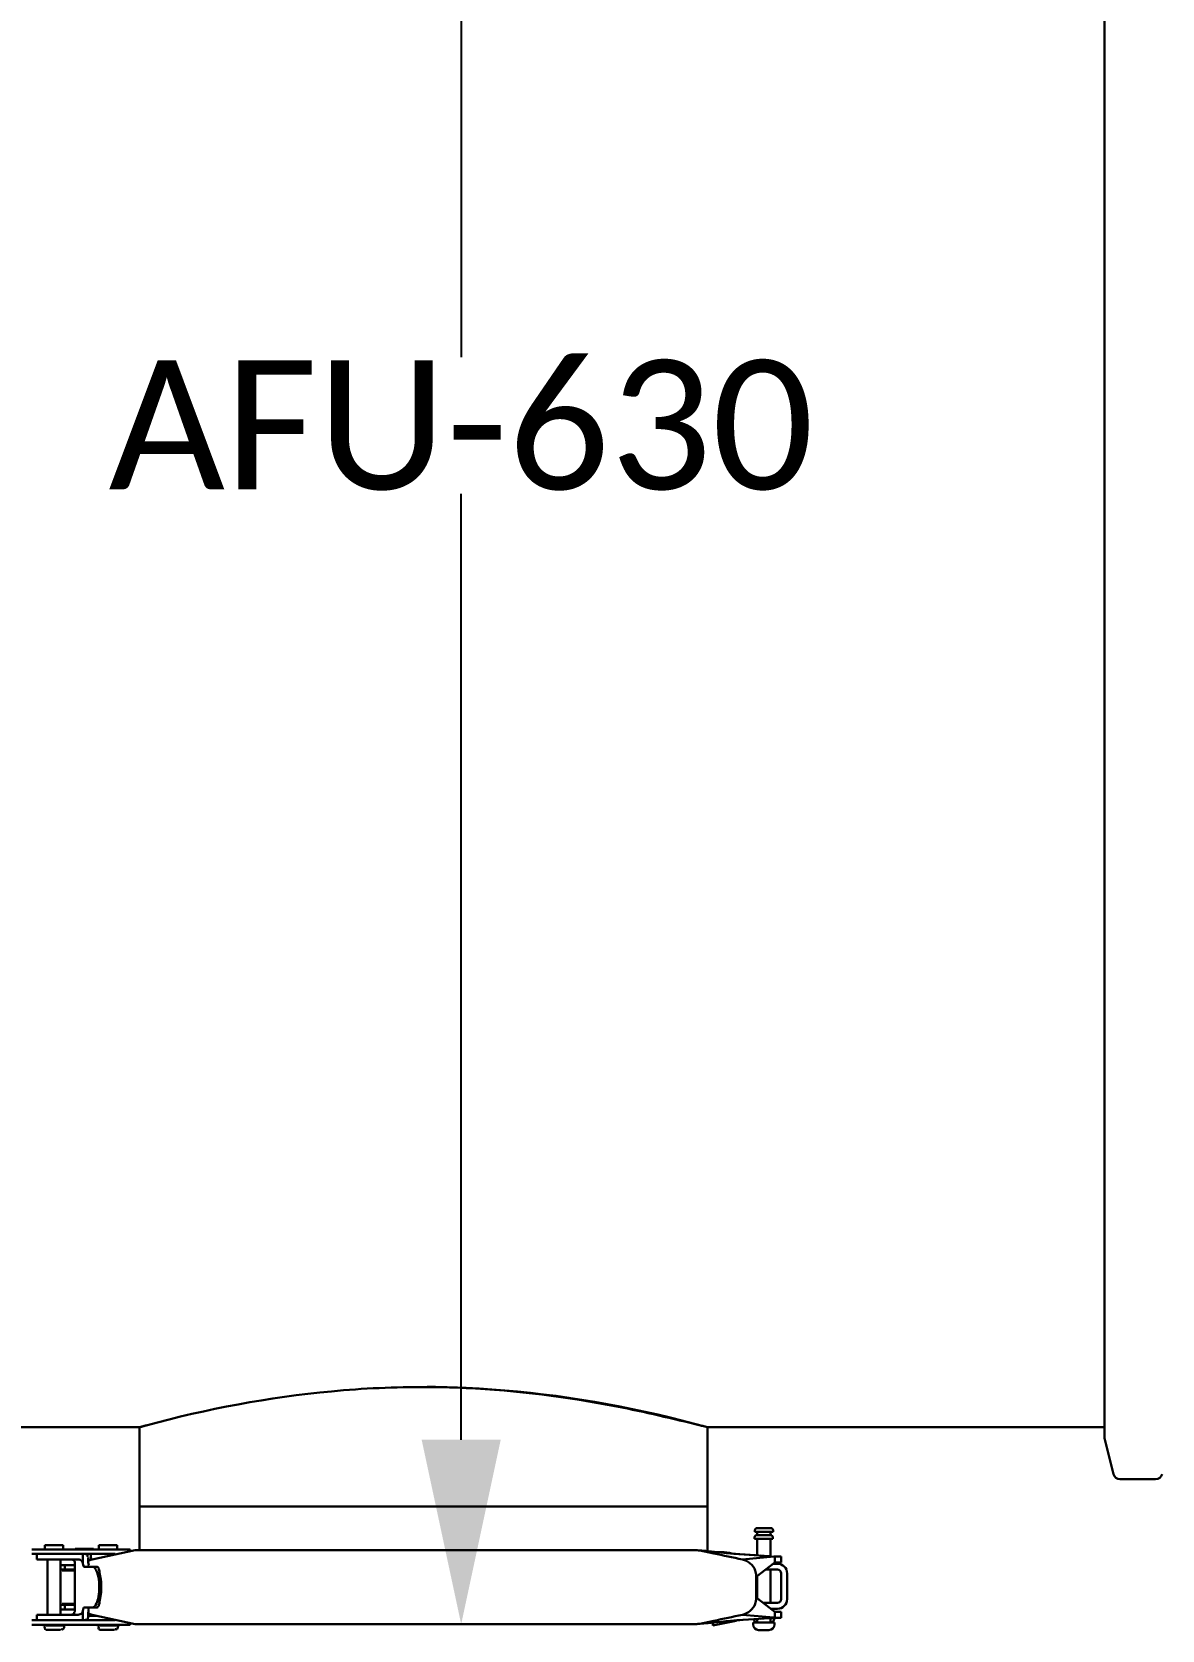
# Model space of a CAD drawing. Header units: millimetres. Extents: x 13935 to 21534, y -198 to 9202.
# Drawn here: x 15529.3 to 15835.8, y 5245.6 to 5678.9 of the extents above; entities that cross this region are included whole.
import ezdxf

# ---------------------------------------------------------------- set-up
doc = ezdxf.new("R2010")
doc.units = ezdxf.units.MM
doc.header["$LTSCALE"] = 326.7
doc.header["$PDMODE"] = 3
doc.header["$PDSIZE"] = 8
doc.layers.get('0').update_dxf_attribs({"linetype": 'CONTINUOUS'})
doc.layers.get('Defpoints').update_dxf_attribs({"linetype": 'CONTINUOUS'})
doc.styles.get("Standard").update_dxf_attribs({"font": 'calibri.ttf'})
doc.dimstyles.get("Standard").update_dxf_attribs({"dimtxt": 35, "dimasz": 35, "dimexe": 0.08, "dimexo": 1, "dimtad": 1, "dimdsep": 46, "dimtxsty": 'Standard', "dimblk": '_FILLED', "dimblk1": '_FILLED', "dimblk2": '_FILLED', "dimcen": 0.09, "dimazin": 2, "dimtol": 1, "dimtp": 0.01, "dimtm": 0.01, "dimtfac": 1, "dimtofl": 0, "dimtmove": 0, "dimatfit": 3, "dimldrblk": '_FILLED', "dimfxl": 1, "dimtolj": 1, "dimarcsym": 0})

# ---------------------------------------------------------------- blocks, each defined once
blk = doc.blocks.new('_FILLED')
at = {"color": 0, "linetype": 'ByBlock'}
blk.add_solid([(0, 0), (-1, 0.2143), (-1, -0.2143)], dxfattribs=at)
blk = doc.blocks.new('*D2245')
at = {"color": 0, "linetype": 'ByBlock', "lineweight": -2}
for p, q in [((15704.12, 5876.76), (15645.62, 5876.76)), ((15645.7, 5826.76), (15645.7, 5590.8)), ((15645.7, 5297.17), (15645.7, 5553.69)), ((15642.5, 5247.17), (15645.78, 5247.17))]:
    blk.add_line(p, q, dxfattribs=at)
at = {"layer": 'Defpoints', "color": 0}
for p in [(15645.7, 5876.76), (15705.12, 5876.76), (15641.5, 5247.17)]:
    blk.add_point(p, dxfattribs=at)
at = {"color": 0, "linetype": 'ByBlock', "lineweight": -2, "xscale": 50, "yscale": 50, "zscale": 50}
for p, rotation in [((15645.7, 5876.76), 90), ((15645.7, 5247.17), 270)]:
    blk.add_blockref('_FILLED', p, dxfattribs=dict(at, rotation=rotation))
at = {"color": 0, "lineweight": 30, "insert": (15645.7, 5572.24), "char_height": 35, "attachment_point": 5}
blk.add_mtext('\\A1;\\A1;AFU-630', dxfattribs=at)

msp = doc.modelspace()

# ---------------------------------------------------------------- linework, layer by layer
at = {"linetype": 'Continuous', "lineweight": 30}
for p, q in [((15820.13451, 5858.58042), (15820.13451, 5297.59693)), ((15501.98581, 5300.58868), (15558.48582, 5300.58868)), ((15558.48581, 5279.08868), (15558.48581, 5300.6487)), ((15560.07969, 5301.02752), (15558.48582, 5300.58868)), ((15558.65244, 5300.63534), (15558.48607, 5300.58875)), ((15560.27574, 5301.08074), (15558.65244, 5300.63534)), ((15560.36621, 5301.10302), (15560.07969, 5301.02752)), ((15712.48579, 5300.58868), (15711.44149, 5300.87619)), ((15712.4855, 5300.58876), (15711.7991, 5300.7794)), ((15712.48579, 5300.58868), (15820.13451, 5300.58868)), ((15712.48581, 5279.08868), (15712.48581, 5300.6487)), ((15822.59637, 5287.84796), (15820.13451, 5297.59693)), ((15824.34158, 5286.48868), (15834.03003, 5286.48868)), ((15712.48581, 5279.08868), (15558.48581, 5279.08868)), ((15558.48581, 5267.2909), (15558.48581, 5279.08868)), ((15712.48581, 5266.98834), (15712.48581, 5279.08868)), ((15725.26362, 5270.2895), (15725.26362, 5270.52823)), ((15725.26366, 5270.2895), (15730.26358, 5270.2895)), ((15725.31489, 5272.21965), (15725.31489, 5272.45838)), ((15725.31493, 5272.21965), (15730.31485, 5272.21965)), ((15725.61519, 5271.2895), (15729.91205, 5271.2895)), ((15729.96332, 5273.21965), (15725.66646, 5273.21965)), ((15725.96362, 5270.2895), (15725.96362, 5265.73764)), ((15726.01489, 5272.21965), (15726.01489, 5271.2895)), ((15729.56362, 5270.2895), (15729.56362, 5265.61404)), ((15729.61489, 5272.21965), (15729.61489, 5271.2895)), ((15730.26362, 5270.2895), (15730.26362, 5270.52823)), ((15730.31489, 5272.21965), (15730.31489, 5272.45838)), ((15551.88304, 5266.22827), (15529.28824, 5266.22827)), ((15529.28826, 5267.42827), (15555.88302, 5267.42827)), ((15530.61824, 5266.22827), (15530.61824, 5264.72827)), ((15532.78824, 5268.57827), (15532.89087, 5268.62827)), ((15532.78824, 5267.47827), (15532.78824, 5268.57827)), ((15532.89087, 5268.62827), (15537.66697, 5268.62827)), ((15537.66697, 5268.62827), (15537.78824, 5268.57827)), ((15537.78824, 5267.47827), (15537.78824, 5268.57827)), ((15540.97646, 5267.58968), (15545.97644, 5267.58968)), ((15543.05643, 5263.72827), (15543.05643, 5266.22827)), ((15544.54529, 5265.22827), (15544.54529, 5264.72827)), ((15545.22645, 5266.22827), (15545.22645, 5264.72909)), ((15545.61939, 5264.72909), (15557.25773, 5267.2909)), ((15547.38304, 5268.57827), (15547.48567, 5268.62827)), ((15547.38304, 5267.47827), (15547.38304, 5268.57827)), ((15547.48567, 5268.62827), (15552.26177, 5268.62827)), ((15552.26177, 5268.62827), (15552.38304, 5268.57827)), ((15552.38304, 5267.47827), (15552.38304, 5268.57827)), ((15555.88304, 5266.98831), (15555.88304, 5267.42827)), ((15557.25791, 5267.29094), (15708.66021, 5267.29094)), ((15710.45062, 5267.14549), (15714.20399, 5266.3603)), ((15716.24938, 5266.5971), (15712.58677, 5266.98834)), ((15715.27575, 5266.71089), (15712.68328, 5266.98858)), ((15716.36217, 5266.71089), (15715.18409, 5266.71089)), ((15721.26218, 5266.16723), (15719.70635, 5266.29559)), ((15720.22059, 5266.23698), (15721.26218, 5266.16723)), ((15721.1692, 5266.168), (15721.15321, 5266.16907)), ((15725.52315, 5265.88206), (15721.24616, 5266.16824)), ((15730.44872, 5265.49855), (15721.95159, 5264.72909)), ((15729.0471, 5265.6647), (15726.7999, 5265.79209)), ((15729.56362, 5265.64675), (15729.0471, 5265.6647)), ((15730.76637, 5263.92731), (15730.76634, 5265.51592)), ((15730.83886, 5265.52732), (15732.14861, 5265.52764)), ((15732.46493, 5265.53939), (15732.11882, 5265.55811)), ((15732.14863, 5265.52764), (15732.46493, 5265.53939)), ((15732.46493, 5265.53889), (15732.46493, 5263.93889)), ((15541.78239, 5264.72827), (15530.61824, 5264.72827)), ((15533.53824, 5249.72827), (15533.53824, 5264.72827)), ((15537.03824, 5264.72827), (15537.03824, 5249.72827)), ((15540.90855, 5263.18968), (15537.03824, 5263.18968)), ((15540.90855, 5261.98968), (15537.03824, 5261.98968)), ((15537.47645, 5261.98968), (15537.47645, 5261.72827)), ((15540.90855, 5261.72827), (15537.47645, 5261.72827)), ((15538.18113, 5263.18968), (15538.18113, 5261.98968)), ((15540.90855, 5250.72827), (15540.90855, 5263.72827)), ((15543.46004, 5262.72827), (15546.96631, 5262.72827)), ((15545.61939, 5264.90402), (15545.22645, 5264.90402)), ((15730.76635, 5263.92731), (15725.70517, 5260.02827)), ((15728.21383, 5261.96089), (15731.49051, 5261.96089)), ((15729.56362, 5261.96089), (15729.56362, 5252.96089)), ((15731.49051, 5263.56089), (15730.29073, 5263.56089)), ((15732.14865, 5263.92764), (15730.76637, 5263.92731)), ((15732.46493, 5263.93947), (15732.14863, 5263.92764)), ((15732.49051, 5260.96089), (15732.49051, 5253.96089)), ((15734.09051, 5253.96089), (15734.09051, 5260.96089)), ((15725.70517, 5254.22001), (15725.70517, 5260.23653)), ((15725.81247, 5254.42827), (15725.81247, 5260.02827)), ((15725.96362, 5260.02827), (15725.96362, 5254.42827)), ((15540.90855, 5252.38968), (15537.03824, 5252.38968)), ((15540.90855, 5252.72827), (15537.47645, 5252.72827)), ((15537.47645, 5252.72827), (15537.47645, 5252.38968)), ((15538.18111, 5251.18968), (15538.18111, 5252.38968)), ((15725.70517, 5254.42827), (15730.76635, 5250.52923)), ((15731.49051, 5252.96089), (15727.60991, 5252.96089)), ((15529.28824, 5248.22827), (15551.88304, 5248.22827)), ((15541.78239, 5249.72827), (15530.61824, 5249.72827)), ((15530.61824, 5249.72827), (15530.61824, 5248.22827)), ((15540.90855, 5251.18968), (15537.03824, 5251.18968)), ((15540.72646, 5250.98968), (15540.72646, 5251.13968)), ((15543.05643, 5248.22827), (15543.05643, 5250.72827)), ((15546.96631, 5251.72827), (15543.46004, 5251.72827)), ((15544.54529, 5249.72827), (15544.54529, 5249.22827)), ((15544.54529, 5249.47555), (15546.76374, 5249.47555)), ((15557.25773, 5247.16564), (15545.61939, 5249.72745)), ((15714.20399, 5248.09624), (15710.45062, 5247.31105)), ((15713.9733, 5246.80675), (15719.8333, 5248.01379)), ((15716.24977, 5247.85946), (15717.46411, 5247.98332)), ((15717.46411, 5247.98332), (15721.1692, 5248.28854)), ((15719.62278, 5248.1854), (15720.57421, 5248.24885)), ((15720.52113, 5248.22849), (15721.26218, 5248.28931)), ((15720.57423, 5248.24857), (15725.13087, 5248.55395)), ((15720.82174, 5248.25968), (15724.95993, 5248.53701)), ((15721.95159, 5249.72745), (15730.44872, 5248.95799)), ((15725.13087, 5248.55395), (15728.87168, 5248.80054)), ((15725.96362, 5248.7189), (15725.96362, 5247.5895)), ((15726.7999, 5248.66444), (15729.0471, 5248.79184)), ((15729.0471, 5248.79184), (15730.61994, 5248.84649)), ((15729.56362, 5251.36089), (15731.49051, 5251.36089)), ((15729.56362, 5248.8425), (15729.56362, 5247.5895)), ((15730.76634, 5248.94061), (15730.76637, 5250.52923)), ((15730.76637, 5250.52923), (15732.14865, 5250.5289)), ((15732.14861, 5248.9289), (15730.83886, 5248.92921)), ((15732.11882, 5248.89843), (15732.46493, 5248.91715)), ((15732.14863, 5250.5289), (15732.46493, 5250.51706)), ((15732.46493, 5248.91715), (15732.14863, 5248.9289)), ((15732.46493, 5250.51765), (15732.46493, 5248.91765)), ((15529.28826, 5247.02827), (15555.88302, 5247.02827)), ((15532.53825, 5246.77827), (15532.53825, 5246.62827)), ((15532.58879, 5246.82827), (15537.98762, 5246.82827)), ((15533.53835, 5245.62827), (15537.03817, 5245.62827)), ((15538.03823, 5246.62827), (15538.03823, 5246.77827)), ((15547.13305, 5246.77827), (15547.13305, 5246.62827)), ((15547.18359, 5246.82827), (15552.58242, 5246.82827)), ((15548.13315, 5245.62827), (15551.63297, 5245.62827)), ((15552.63303, 5246.62827), (15552.63303, 5246.77827)), ((15555.88304, 5247.02827), (15555.88304, 5247.46823)), ((15708.66022, 5247.1656), (15557.25791, 5247.1656)), ((15716.24977, 5247.85948), (15712.58407, 5247.46796)), ((15713.88864, 5247.59704), (15712.68598, 5247.4682)), ((15713.9733, 5246.80675), (15713.9733, 5247.61634)), ((15724.86362, 5247.5895), (15724.86362, 5247.0895)), ((15724.86367, 5247.5895), (15730.66358, 5247.5895)), ((15726.36626, 5245.5895), (15729.16097, 5245.5895)), ((15730.66362, 5247.5895), (15730.66362, 5247.0895))]:
    msp.add_line(p, q, dxfattribs=at)
for points in [[(15721.1692, 5266.16799), (15717.57187, 5266.46279), (15716.24977, 5266.59708)], [(15728.87189, 5265.65598), (15725.1928, 5265.89847), (15719.62278, 5266.27114)], [(15730.76635, 5265.51593), (15730.65968, 5265.51257), (15730.55375, 5265.50678), (15730.44872, 5265.49855)], [(15730.76634, 5265.51592), (15730.79049, 5265.52226), (15730.81468, 5265.52606), (15730.83886, 5265.52732)], [(15730.44872, 5248.95799), (15730.55375, 5248.94976), (15730.65968, 5248.94397), (15730.76635, 5248.94061)], [(15730.83886, 5248.92921), (15730.81468, 5248.93048), (15730.79049, 5248.93428), (15730.76634, 5248.94061)]]:
    msp.add_lwpolyline(points, dxfattribs=at)
for centre, radius, start, end in [((15633.78881, 5042.05746), 269.48486, 89.1389191, 89.4260645), ((15635.47267, 5042.49904), 268.98624, 89.4958862, 89.7834966), ((15633.79109, 5042.14699), 269.39531, 88.4121539, 89.1391177), ((15635.48427, 5043.56879), 267.91642, 88.7666682, 89.4963538), ((15635.54041, 5046.18798), 265.29664, 88.1956201, 88.7666145), ((15633.83417, 5043.66915), 267.87253, 87.8478647, 88.4123425), ((15633.81333, 5043.28897), 268.25323, 87.1721333, 87.8464657), ((15635.48015, 5044.4678), 267.01786, 87.5148652, 88.194317), ((15635.84348, 5024.87365), 286.16995, 74.6080084, 74.8371943), ((15824.34158, 5288.28868), 1.8, 194.1723377, 270), ((15834.03003, 5288.28868), 1.8, 270, 345.8276623), ((15726.26362, 5270.52823), 1, 130.4234606, 180), ((15726.31489, 5272.45838), 1, 130.4234606, 180), ((15729.26362, 5270.52823), 1, 0, 49.5765394), ((15729.31489, 5272.45838), 1, 0, 49.5765394), ((15716.36217, 5257.11089), 9.6, 73.4756375, 90), ((15546.6138, 5260.22241), 4.61505, 112.8829749, 115.0243594), ((15546.6132, 5260.22504), 4.61238, 102.4428068, 112.8887723), ((15731.49051, 5260.96089), 2.6, 0, 90), ((15731.49051, 5260.96089), 1, 0, 90), ((15731.49051, 5253.96089), 2.6, 270, 0), ((15731.49051, 5253.96089), 1, 270, 0), ((15546.6161, 5254.24005), 4.62137, 243.5323276, 257.5448868), ((15718.90528, 5252.51921), 4.6, 281.6390048, 291.0589801), ((15726.41489, 5249.01965), 1.5, 198.9573081, 241.9848113), ((15729.21489, 5249.01965), 1.5, 297.9880222, 353.8937405), ((15726.36362, 5247.0895), 1.5, 180, 269.9993309), ((15729.16362, 5247.0895), 1.5, 270, 0)]:
    msp.add_arc(centre, radius, start, end, dxfattribs=at)
for points, knots in [([(15636.48909, 5311.48336), (15627.81985, 5311.51612), (15602.11411, 5310.36012), (15576.70707, 5305.53604), (15560.27574, 5301.08074)], [0, 0, 0, 0, 0.337406507, 1, 1, 1, 1]), ([(15647.04775, 5311.21554), (15660.7601, 5310.53845), (15682.16584, 5307.87625), (15703.0599, 5302.92228), (15710.5756, 5301.07238)], [0, 0, 0, 0, 0.639480656, 1, 1, 1, 1]), ([(15710.69486, 5301.08101), (15707.93633, 5301.82898), (15687.12737, 5307.19654), (15665.67747, 5310.42671), (15647.05809, 5311.23453)], [0, 0, 0, 0, 0.13296725, 1, 1, 1, 1]), ([(15543.55271, 5266.22827), (15543.63654, 5266.22824), (15543.8109, 5266.20771), (15543.97943, 5266.15814), (15544.06276, 5266.12261)], [0, 0, 0, 0, 0.480641208, 1, 1, 1, 1]), ([(15544.06276, 5266.12261), (15544.19091, 5266.06797), (15544.48783, 5265.8944), (15544.38169, 5265.54345), (15544.29224, 5265.42804)], [0, 0, 0, 0, 0.488271985, 1, 1, 1, 1]), ([(15708.66021, 5267.29094), (15708.77734, 5267.29094), (15709.37628, 5267.27208), (15709.97254, 5267.20578), (15710.45062, 5267.14549)], [0, 0, 0, 0, 0.195542072, 1, 1, 1, 1]), ([(15543.05643, 5263.72827), (15543.05643, 5263.90357), (15542.83218, 5264.4835), (15542.1855, 5264.72819), (15541.78239, 5264.72827)], [0, 0, 0, 0, 0.303079302, 1, 1, 1, 1]), ([(15543.05643, 5264.72827), (15543.05643, 5264.5562), (15543.0754, 5263.97643), (15543.11813, 5263.38289), (15543.25408, 5262.99606)], [0, 0, 0, 0, 0.295611974, 1, 1, 1, 1]), ([(15543.25408, 5262.99606), (15543.27865, 5262.92613), (15543.31745, 5262.81972), (15543.41762, 5262.72827), (15543.46004, 5262.72827)], [0, 0, 0, 0, 0.636057522, 1, 1, 1, 1]), ([(15544.54178, 5262.86179), (15544.55059, 5262.91321), (15544.59105, 5263.03025), (15544.64882, 5263.13863), (15544.68557, 5263.19868)], [0, 0, 0, 0, 0.425601459, 1, 1, 1, 1]), ([(15547.41112, 5259.27422), (15547.29046, 5260.13949), (15547.07707, 5261.31219), (15546.20573, 5262.72827), (15545.76195, 5262.72827)], [0, 0, 0, 0, 0.663144515, 1, 1, 1, 1]), ([(15547.76635, 5260.23653), (15547.62039, 5260.83995), (15547.6685, 5261.59855), (15547.23912, 5262.72827), (15546.96631, 5262.72827)], [0, 0, 0, 0, 0.69472085, 1, 1, 1, 1]), ([(15545.76195, 5251.72827), (15546.09382, 5251.72827), (15546.82429, 5252.60713), (15547.53449, 5255.08525), (15547.65065, 5257.55648), (15547.41112, 5259.27422)], [0, 0, 0, 0, 0.123637711, 0.353866606, 1, 1, 1, 1]), ([(15548.06497, 5258.27346), (15548.14182, 5257.23296), (15548.0961, 5255.85999), (15547.84028, 5254.5256), (15547.76635, 5254.22001)], [0, 0, 0, 0, 0.768436949, 1, 1, 1, 1]), ([(15546.96631, 5251.72827), (15547.23918, 5251.72827), (15547.66858, 5252.85803), (15547.6204, 5253.61665), (15547.76635, 5254.22001)], [0, 0, 0, 0, 0.305351966, 1, 1, 1, 1]), ([(15540.77773, 5250.23842), (15540.77773, 5250.28604), (15540.75374, 5250.39418), (15540.69756, 5250.48793), (15540.66203, 5250.53672)], [0, 0, 0, 0, 0.44105713, 1, 1, 1, 1]), ([(15540.86052, 5250.48969), (15540.86052, 5250.51643), (15540.86796, 5250.57358), (15540.88789, 5250.62746), (15540.90077, 5250.65485)], [0, 0, 0, 0, 0.469096448, 1, 1, 1, 1]), ([(15540.90077, 5250.65485), (15540.90734, 5250.66885), (15540.92227, 5250.69731), (15540.93934, 5250.72454), (15540.94864, 5250.73834)], [0, 0, 0, 0, 0.481638689, 1, 1, 1, 1]), ([(15540.94864, 5250.73834), (15540.95415, 5250.74652), (15540.96575, 5250.76302), (15540.97794, 5250.77909), (15540.9843, 5250.78718)], [0, 0, 0, 0, 0.489405397, 1, 1, 1, 1]), ([(15541.78239, 5249.72827), (15542.1908, 5249.72835), (15542.83967, 5249.9795), (15543.05643, 5250.55889), (15543.05643, 5250.72827)], [0, 0, 0, 0, 0.706856069, 1, 1, 1, 1]), ([(15543.25408, 5251.46044), (15543.21782, 5251.35727), (15543.08363, 5250.78834), (15543.05643, 5250.2014), (15543.05643, 5249.72827)], [0, 0, 0, 0, 0.187731643, 1, 1, 1, 1]), ([(15543.46004, 5251.72827), (15543.41762, 5251.72827), (15543.31745, 5251.63679), (15543.27865, 5251.53038), (15543.25408, 5251.46044)], [0, 0, 0, 0, 0.363932918, 1, 1, 1, 1]), ([(15544.4407, 5248.71527), (15544.38668, 5248.5865), (15544.21683, 5248.28671), (15543.86545, 5248.39444), (15543.75189, 5248.4844)], [0, 0, 0, 0, 0.490790235, 1, 1, 1, 1]), ([(15544.54529, 5249.22827), (15544.54529, 5249.14396), (15544.52498, 5248.96872), (15544.47589, 5248.79917), (15544.4407, 5248.71527)], [0, 0, 0, 0, 0.480964308, 1, 1, 1, 1]), ([(15544.68557, 5251.25785), (15544.649, 5251.31762), (15544.59142, 5251.42557), (15544.55099, 5251.54208), (15544.54203, 5251.59334)], [0, 0, 0, 0, 0.573819335, 1, 1, 1, 1]), ([(15544.68557, 5251.25785), (15544.66109, 5251.15483), (15544.61995, 5250.92786), (15544.5933, 5250.69895), (15544.58196, 5250.575)], [0, 0, 0, 0, 0.459694848, 1, 1, 1, 1]), ([(15533.53835, 5245.62827), (15533.30036, 5245.62827), (15532.77161, 5245.64971), (15532.67245, 5246.26828), (15532.79616, 5246.42577)], [0, 0, 0, 0, 0.54304157, 1, 1, 1, 1]), ([(15537.38716, 5245.79607), (15537.3625, 5245.80675), (15537.31161, 5245.83385), (15537.26465, 5245.86715), (15537.24062, 5245.88603)], [0, 0, 0, 0, 0.467837792, 1, 1, 1, 1]), ([(15537.5381, 5245.76225), (15537.51362, 5245.76225), (15537.46167, 5245.76843), (15537.41226, 5245.7852), (15537.38716, 5245.79607)], [0, 0, 0, 0, 0.472297793, 1, 1, 1, 1]), ([(15537.93351, 5246.11591), (15537.89503, 5246.02439), (15537.80666, 5245.85676), (15537.62348, 5245.76225), (15537.5381, 5245.76225)], [0, 0, 0, 0, 0.537602481, 1, 1, 1, 1]), ([(15538.03806, 5246.62827), (15538.03806, 5246.54409), (15538.0178, 5246.36906), (15537.96874, 5246.19971), (15537.93351, 5246.11591)], [0, 0, 0, 0, 0.480779605, 1, 1, 1, 1]), ([(15548.13315, 5245.62827), (15547.89516, 5245.62827), (15547.36641, 5245.64971), (15547.26725, 5246.26828), (15547.39096, 5246.42577)], [0, 0, 0, 0, 0.54304157, 1, 1, 1, 1]), ([(15551.98196, 5245.79607), (15551.9573, 5245.80675), (15551.90641, 5245.83385), (15551.85945, 5245.86715), (15551.83542, 5245.88603)], [0, 0, 0, 0, 0.467837792, 1, 1, 1, 1]), ([(15552.1329, 5245.76225), (15552.10842, 5245.76225), (15552.05647, 5245.76843), (15552.00706, 5245.7852), (15551.98196, 5245.79607)], [0, 0, 0, 0, 0.472297793, 1, 1, 1, 1]), ([(15552.52831, 5246.11591), (15552.48983, 5246.02439), (15552.40146, 5245.85676), (15552.21828, 5245.76225), (15552.1329, 5245.76225)], [0, 0, 0, 0, 0.537602481, 1, 1, 1, 1]), ([(15552.63286, 5246.62827), (15552.63286, 5246.54409), (15552.6126, 5246.36906), (15552.56354, 5246.19971), (15552.52831, 5246.11591)], [0, 0, 0, 0, 0.480779605, 1, 1, 1, 1]), ([(15710.45062, 5247.31105), (15710.27055, 5247.28834), (15709.67589, 5247.21915), (15709.07766, 5247.16559), (15708.66022, 5247.1656)], [0, 0, 0, 0, 0.303024635, 1, 1, 1, 1])]:
    msp.add_open_spline(points, degree=3, knots=knots, dxfattribs=at)
for points in [[(15710.5756, 5301.07238), (15710.99142, 5300.97003), (15711.40734, 5300.86796), (15711.82462, 5300.77171)], [(15712.58677, 5266.98834), (15711.87683, 5267.06417), (15711.16453, 5267.1358), (15710.45062, 5267.14549)], [(15714.20399, 5266.3603), (15716.78702, 5265.81867), (15719.36957, 5265.27473), (15721.95175, 5264.72906)], [(15540.90855, 5263.72827), (15540.90855, 5264.0595), (15540.74345, 5264.58905), (15540.41222, 5264.58913)], [(15544.54529, 5264.72827), (15544.54529, 5264.21627), (15544.56719, 5263.69681), (15544.68557, 5263.19868)], [(15721.95175, 5264.72906), (15723.44588, 5264.41323), (15724.93052, 5263.20142), (15725.44348, 5261.763)], [(15725.44348, 5261.763), (15725.61688, 5261.27675), (15725.70517, 5260.75277), (15725.70517, 5260.23653)], [(15547.76635, 5260.23653), (15547.92197, 5259.5932), (15548.01622, 5258.93355), (15548.06497, 5258.27346)], [(15725.44344, 5252.69343), (15724.93045, 5251.25505), (15723.44585, 5250.0433), (15721.95175, 5249.72748)], [(15725.70517, 5254.22001), (15725.70517, 5253.70373), (15725.61687, 5253.17971), (15725.44344, 5252.69343)], [(15539.89823, 5249.72827), (15540.23715, 5249.72836), (15540.77773, 5249.8995), (15540.77773, 5250.23842)], [(15544.58196, 5250.575), (15544.55622, 5250.29367), (15544.54529, 5250.01078), (15544.54529, 5249.72827)], [(15721.95175, 5249.72748), (15719.36957, 5249.18181), (15716.78702, 5248.63787), (15714.20399, 5248.09624)], [(15710.45062, 5247.31105), (15711.16453, 5247.32074), (15711.87683, 5247.39237), (15712.58677, 5247.4682)]]:
    msp.add_open_spline(points, degree=3, dxfattribs=at)

# ---------------------------------------------------------------- dimensions: what is measured, and where the dimension line sits
at = {"linetype": 'ByBlock', "lineweight": 30}
dim = msp.add_linear_dim(base=(15645.69635, 5876.7575), p1=(15641.50158, 5247.1656), p2=(15705.12433, 5876.7575), angle=90, text='\\A1;AFU-630', dimstyle='Standard', override={"dimasz": 50, "dimtad": 0, "dimtih": 1, "dimtoh": 1, "dimdec": 4, "dimzin": 0, "dimtxsty": 'Standard', "dimcen": 53.46, "dimadec": 0, "dimazin": 0, "dimtdec": 4, "dimtzin": 0}, dxfattribs=at)
dim.commit()
dim.dimension.update_dxf_attribs({"geometry": '*D2245', "text_midpoint": (15645.69635, 5572.24321), "dimtype": 160})

doc.saveas('drawing.dxf')
